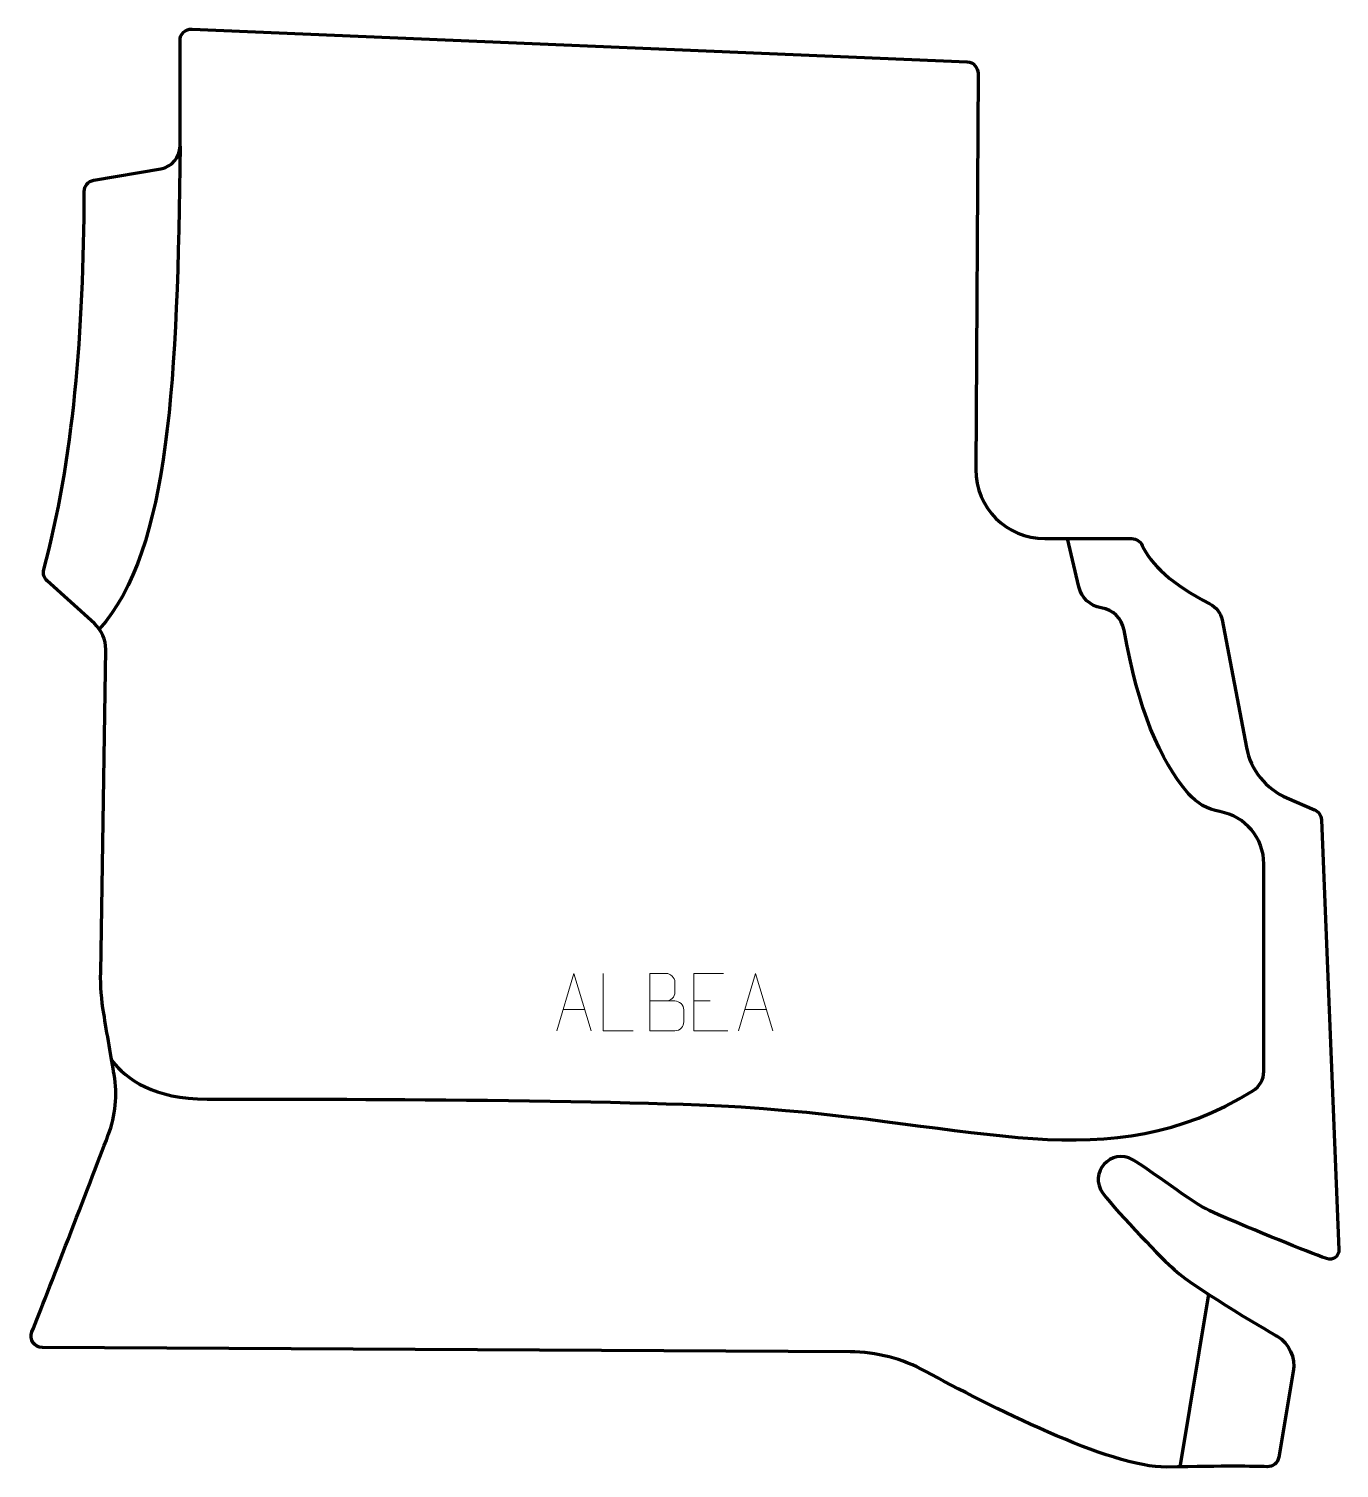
# Model space of a CAD drawing. Header units: millimetres. Extents: x -285 to 284, y -313 to 313.
import ezdxf

# ---------------------------------------------------------------- set-up
doc = ezdxf.new("R2010")
doc.units = ezdxf.units.MM
doc.header["$MEASUREMENT"] = 0
for name, color, linetype in [('layer 1', 7, 'Continuous'), ('layer 2', 7, 'Continuous'), ('layer 3', 7, 'Continuous')]:
    doc.layers.add(name, color=color, linetype=linetype)

msp = doc.modelspace()

# ---------------------------------------------------------------- linework, layer by layer
at = {"layer": 'layer 1', "color": 250, "lineweight": 9}
for points, knots in [([(-55.699, -122.8877), (-55.699, -122.8877), (-48.328, -97.9342), (-48.328, -97.9342), (-48.328, -97.9342), (-48.328, -97.9342), (-40.7581, -122.8877), (-40.7581, -122.8877)], [0, 0, 0, 0, 0.33333333, 0.33333333, 0.33333333, 0.33333333, 1, 1, 1, 1]), ([(-22.5694, -122.8951), (-22.5694, -122.8951), (-35.5185, -122.8951), (-35.5185, -122.8951), (-35.5185, -122.8951), (-35.5185, -122.8951), (-35.5185, -97.9415), (-35.5185, -97.9415)], [0, 0, 0, 0, 0.33333333, 0.33333333, 0.33333333, 0.33333333, 1, 1, 1, 1]), ([(-15.2786, -109.9229), (-11.64, -109.9225), (-8.0529, -109.9225), (-4.4135, -109.9229), (-4.4135, -109.9229), (-2.4381, -109.9402), (-0.5145, -111.6763), (-0.5145, -113.7259), (-0.5145, -113.7259), (-0.5149, -114.8545), (-0.5149, -117.9039), (-0.5145, -119.0328), (-0.5145, -119.0328), (-0.4969, -120.8907), (-2.039, -122.9046), (-4.3605, -122.8877), (-4.3605, -122.8877), (-8.0003, -122.8873), (-11.6397, -122.8873), (-15.2786, -122.8877), (-15.2786, -122.8877), (-15.2786, -114.5694), (-15.2786, -106.2516), (-15.2786, -97.9341), (-15.2786, -97.9341), (-12.9049, -97.9341), (-10.5308, -97.9341), (-8.1566, -97.9341), (-8.1566, -97.9341), (-6.4758, -97.9165), (-4.379, -99.827), (-4.3613, -101.7894), (-4.3613, -101.7894), (-4.3617, -103.8555), (-4.3617, -104.0015), (-4.3613, -106.068), (-4.3613, -106.068), (-4.344, -108.1341), (-6.1985, -109.9402), (-8.2085, -109.9229)], [0, 0, 0, 0, 0.09090909, 0.09090909, 0.09090909, 0.09090909, 0.18181818, 0.18181818, 0.18181818, 0.18181818, 0.27272727, 0.27272727, 0.27272727, 0.27272727, 0.36363636, 0.36363636, 0.36363636, 0.36363636, 0.45454545, 0.45454545, 0.45454545, 0.45454545, 0.54545455, 0.54545455, 0.54545455, 0.54545455, 0.63636364, 0.63636364, 0.63636364, 0.63636364, 0.72727273, 0.72727273, 0.72727273, 0.72727273, 0.81818182, 0.81818182, 0.81818182, 0.81818182, 1, 1, 1, 1]), ([(16.6898, -97.934), (16.6898, -97.934), (3.8159, -97.934), (3.8159, -97.934), (3.8159, -97.934), (3.8159, -97.934), (3.8159, -122.8876), (3.8159, -122.8876), (3.8159, -122.8876), (3.8159, -122.8876), (18.6817, -122.8876), (18.6817, -122.8876)], [0, 0, 0, 0, 0.25, 0.25, 0.25, 0.25, 0.5, 0.5, 0.5, 0.5, 1, 1, 1, 1]), ([(23.301, -122.8877), (23.301, -122.8877), (30.672, -97.9342), (30.672, -97.9342), (30.672, -97.9342), (30.672, -97.9342), (38.2419, -122.8877), (38.2419, -122.8877)], [0, 0, 0, 0, 0.33333333, 0.33333333, 0.33333333, 0.33333333, 1, 1, 1, 1])]:
    msp.add_open_spline(points, degree=3, knots=knots, dxfattribs=at)
for points in [[(3.8159, -109.8137), (3.8159, -109.8137), (10.984, -109.8137), (10.984, -109.8137)], [(-52.9764, -113.6383), (-52.9764, -113.6383), (-43.4807, -113.6383), (-43.4807, -113.6383)], [(26.0236, -113.6383), (26.0236, -113.6383), (35.5193, -113.6383), (35.5193, -113.6383)]]:
    msp.add_open_spline(points, degree=3, dxfattribs=at)
at = {"layer": 'layer 2', "color": 12, "lineweight": 200}
msp.add_open_spline([(122.6091, 298.2386), (122.6091, 298.2386), (-214.197, 312.492), (-214.197, 312.492), (-214.197, 312.492), (-217.039, 312.6125), (-219.4093, 310.3505), (-219.4093, 307.5184), (-219.4093, 307.5184), (-219.4093, 307.5184), (-219.4093, 261.5962), (-219.4093, 261.5962), (-219.4093, 261.5962), (-219.4093, 256.7493), (-222.9145, 252.6068), (-227.712, 251.7841), (-227.712, 251.7841), (-227.712, 251.7841), (-256.8983, 246.7786), (-256.8983, 246.7786), (-256.8983, 246.7786), (-259.2894, 246.3687), (-261.0431, 244.308), (-261.0491, 241.8924), (-261.0491, 241.8924), (-261.2054, 180.8404), (-265.7894, 124.6748), (-278.6097, 77.5988), (-278.6097, 77.5988), (-279.1, 75.7986), (-278.5278, 73.8776), (-277.1404, 72.6244), (-277.1404, 72.6244), (-277.1404, 72.6244), (-256.6327, 54.0995), (-256.6327, 54.0995), (-256.6327, 54.0995), (-253.439, 51.2147), (-251.6469, 47.101), (-251.7132, 42.8081), (-251.7132, 42.8081), (-251.7132, 42.8081), (-253.8863, -97.5017), (-253.8863, -97.5017), (-253.8863, -97.5017), (-253.9791, -103.4636), (-253.5335, -109.4194), (-252.5549, -115.3023), (-252.5549, -115.3023), (-251.1995, -123.4505), (-249.2261, -135.2488), (-248.0591, -141.9371), (-248.0591, -141.9371), (-246.5217, -150.7481), (-247.397, -159.8042), (-250.5924, -168.1617), (-250.5924, -168.1617), (-259.2672, -190.8517), (-277.0634, -237.2533), (-283.7916, -253.727), (-283.7916, -253.727), (-285.1248, -256.9907), (-282.7231, -260.5604), (-279.1843, -260.5783), (-279.1843, -260.5783), (-279.1843, -260.5783), (71.7124, -262.3412), (71.7124, -262.3412), (71.7124, -262.3412), (83.214, -262.4641), (94.5047, -265.4118), (104.5952, -270.9091), (104.5952, -270.9091), (130.9459, -285.2651), (185.0853, -312.9916), (209.3127, -312.4966), (209.3127, -312.4966), (235.5396, -311.961), (246.6034, -312.1489), (252.9718, -312.3274), (252.9718, -312.3274), (255.4663, -312.3973), (257.6281, -310.6242), (258.0405, -308.1739), (258.0405, -308.1739), (258.0405, -308.1739), (264.2973, -270.9955), (264.2973, -270.9955), (264.2973, -270.9955), (265.3708, -264.9225), (262.5853, -258.8168), (257.2855, -255.6265), (257.2855, -255.6265), (257.2855, -255.6265), (222.3753, -235.4634), (212.6888, -226.7884), (212.6888, -226.7884), (207.9686, -222.5608), (188.5655, -202.7767), (181.6112, -193.4733), (181.6112, -193.4733), (175.1246, -184.7962), (185.2388, -173.4735), (194.6336, -178.9054), (194.6336, -178.9054), (201.3632, -182.7965), (221.021, -197.978), (227.8293, -201.0106), (227.8293, -201.0106), (249.6606, -210.7348), (269.4204, -218.3968), (278.7485, -221.9159), (278.7485, -221.9159), (281.4307, -222.9275), (284.2787, -220.884), (284.1626, -218.0304), (284.1626, -218.0304), (284.1626, -218.0304), (276.5645, -31.1764), (276.5645, -31.1764), (276.5645, -31.1764), (276.4869, -29.2657), (275.3164, -27.5677), (273.5532, -26.8087), (273.5532, -26.8087), (273.5532, -26.8087), (261.5393, -21.6359), (261.5393, -21.6359), (261.5393, -21.6359), (252.4161, -17.708), (245.8389, -9.536), (243.9773, 0.1858), (243.9773, 0.1858), (243.9773, 0.1858), (233.351, 55.6783), (233.351, 55.6783), (233.351, 55.6783), (232.7703, 58.7124), (230.8064, 61.3085), (228.0367, 62.6987), (228.0367, 62.6987), (211.6601, 70.9188), (202.2642, 80.1903), (198.645, 88.1016), (198.645, 88.1016), (197.8365, 89.8691), (196.0952, 91.0285), (194.1443, 91.0285), (194.1443, 91.0285), (194.1443, 91.0285), (156.3953, 91.0285), (156.3953, 91.0285), (156.3953, 91.0285), (139.759, 91.0285), (126.2998, 104.5071), (126.3958, 121.0708), (126.3958, 121.0708), (126.3958, 121.0708), (127.3966, 293.2361), (127.3966, 293.2361), (127.3966, 293.2361), (127.4122, 295.9143), (125.2965, 298.1248), (122.6091, 298.2386)], degree=3, knots=[0, 0, 0, 0, 0.02380952, 0.02380952, 0.02380952, 0.02380952, 0.04761905, 0.04761905, 0.04761905, 0.04761905, 0.07142857, 0.07142857, 0.07142857, 0.07142857, 0.0952381, 0.0952381, 0.0952381, 0.0952381, 0.11904762, 0.11904762, 0.11904762, 0.11904762, 0.14285714, 0.14285714, 0.14285714, 0.14285714, 0.16666667, 0.16666667, 0.16666667, 0.16666667, 0.19047619, 0.19047619, 0.19047619, 0.19047619, 0.21428571, 0.21428571, 0.21428571, 0.21428571, 0.23809524, 0.23809524, 0.23809524, 0.23809524, 0.26190476, 0.26190476, 0.26190476, 0.26190476, 0.28571429, 0.28571429, 0.28571429, 0.28571429, 0.30952381, 0.30952381, 0.30952381, 0.30952381, 0.33333333, 0.33333333, 0.33333333, 0.33333333, 0.35714286, 0.35714286, 0.35714286, 0.35714286, 0.38095238, 0.38095238, 0.38095238, 0.38095238, 0.4047619, 0.4047619, 0.4047619, 0.4047619, 0.42857143, 0.42857143, 0.42857143, 0.42857143, 0.45238095, 0.45238095, 0.45238095, 0.45238095, 0.47619048, 0.47619048, 0.47619048, 0.47619048, 0.5, 0.5, 0.5, 0.5, 0.52380952, 0.52380952, 0.52380952, 0.52380952, 0.54761905, 0.54761905, 0.54761905, 0.54761905, 0.57142857, 0.57142857, 0.57142857, 0.57142857, 0.5952381, 0.5952381, 0.5952381, 0.5952381, 0.61904762, 0.61904762, 0.61904762, 0.61904762, 0.64285714, 0.64285714, 0.64285714, 0.64285714, 0.66666667, 0.66666667, 0.66666667, 0.66666667, 0.69047619, 0.69047619, 0.69047619, 0.69047619, 0.71428571, 0.71428571, 0.71428571, 0.71428571, 0.73809524, 0.73809524, 0.73809524, 0.73809524, 0.76190476, 0.76190476, 0.76190476, 0.76190476, 0.78571429, 0.78571429, 0.78571429, 0.78571429, 0.80952381, 0.80952381, 0.80952381, 0.80952381, 0.83333333, 0.83333333, 0.83333333, 0.83333333, 0.85714286, 0.85714286, 0.85714286, 0.85714286, 0.88095238, 0.88095238, 0.88095238, 0.88095238, 0.9047619, 0.9047619, 0.9047619, 0.9047619, 0.92857143, 0.92857143, 0.92857143, 0.92857143, 0.95238095, 0.95238095, 0.95238095, 0.95238095, 1, 1, 1, 1], dxfattribs=at)
at = {"layer": 'layer 3', "color": 142, "lineweight": 200}
for points in [[(-219.4094, 261.5963), (-220.5781, 161.3696), (-223.593, 86.1983), (-254.4931, 51.7006)], [(227.4416, -237.3969), (227.4416, -237.3969), (215.0792, -312.5033), (215.0792, -312.5033)]]:
    msp.add_open_spline(points, degree=3, dxfattribs=at)
msp.add_open_spline([(-249.1038, -135.8615), (-242.3573, -143.9829), (-230.9707, -152.5627), (-207.5812, -152.5627), (-207.5812, -152.5627), (-184.192, -152.5627), (-31.8883, -152.3714), (24.4305, -155.9856), (24.4305, -155.9856), (129.9795, -162.7594), (182.6122, -188.1419), (246.7303, -148.967), (246.7303, -148.967), (249.7067, -147.1484), (251.5355, -143.9344), (251.5355, -140.4582), (251.5355, -140.4582), (251.5355, -140.4582), (251.5355, -50.3678), (251.5355, -50.3678), (251.5355, -50.3678), (251.5355, -39.1748), (243.4784, -29.5914), (232.4124, -27.6216), (232.4124, -27.6216), (232.4124, -27.6216), (232.4117, -27.6212), (232.4117, -27.6212), (232.4117, -27.6212), (227.1204, -26.6793), (222.2965, -23.9588), (218.8337, -19.8654), (218.8337, -19.8654), (206.085, -4.7954), (196.9308, 16.7292), (190.791, 51.2873), (190.791, 51.2873), (189.9041, 56.2788), (185.9361, 60.1636), (180.9072, 60.9535), (180.9072, 60.9535), (176.1035, 61.708), (172.2416, 65.2914), (171.1473, 70.0089), (171.1473, 70.0089), (171.1473, 70.0089), (166.2715, 91.0283), (166.2715, 91.0283)], degree=3, knots=[0, 0, 0, 0, 0.07692308, 0.07692308, 0.07692308, 0.07692308, 0.15384615, 0.15384615, 0.15384615, 0.15384615, 0.23076923, 0.23076923, 0.23076923, 0.23076923, 0.30769231, 0.30769231, 0.30769231, 0.30769231, 0.38461538, 0.38461538, 0.38461538, 0.38461538, 0.46153846, 0.46153846, 0.46153846, 0.46153846, 0.53846154, 0.53846154, 0.53846154, 0.53846154, 0.61538462, 0.61538462, 0.61538462, 0.61538462, 0.69230769, 0.69230769, 0.69230769, 0.69230769, 0.76923077, 0.76923077, 0.76923077, 0.76923077, 0.84615385, 0.84615385, 0.84615385, 0.84615385, 1, 1, 1, 1], dxfattribs=at)

doc.saveas('drawing.dxf')
